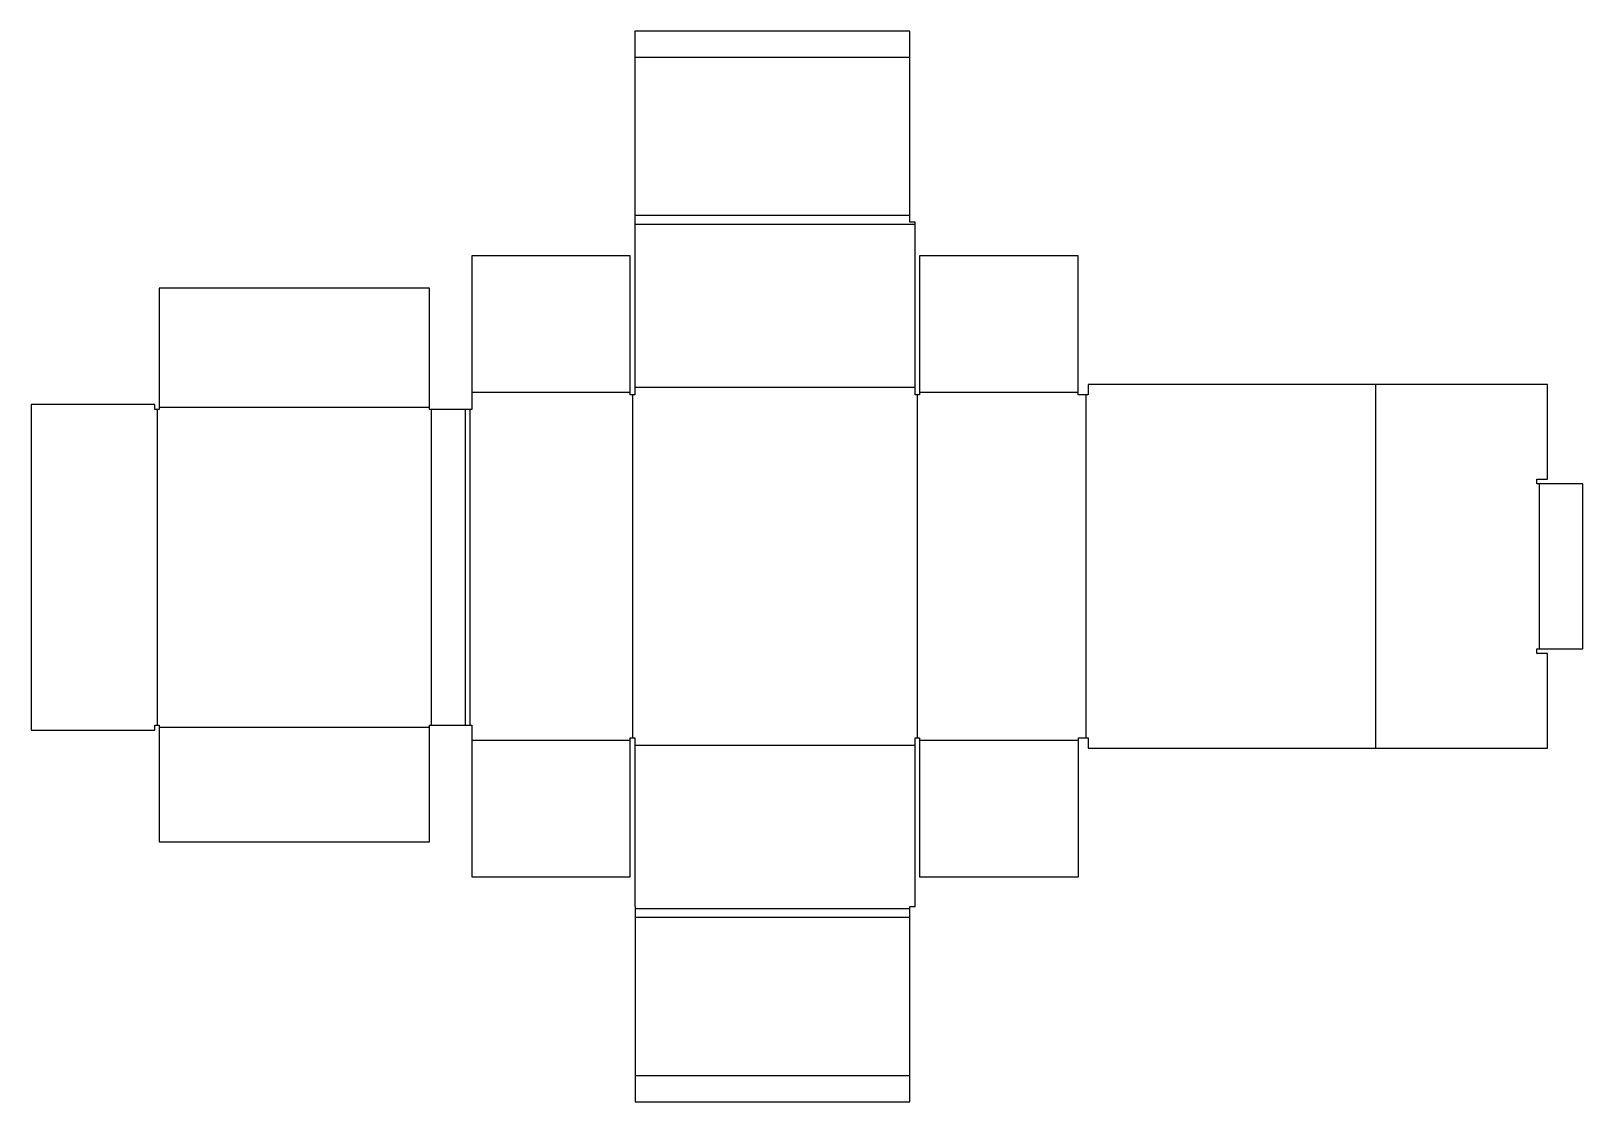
# Model space of a CAD drawing. Extents: x 23 to 556, y 21 to 389.
import ezdxf

# ---------------------------------------------------------------- set-up
doc = ezdxf.new("R2010")
doc.units = 0
doc.layers.add('BEND', color=7, linetype='CONTINUOUS')
doc.layers.add('OUTER_PROFILES', color=7, linetype='CONTINUOUS')

msp = doc.modelspace()

# ---------------------------------------------------------------- linework, layer by layer
at = {"layer": 'BEND', "color": 7}
for points in [[(230.375756, 379.765495), (325.055759, 379.765495)], [(325.055759, 325.377531), (230.375756, 325.377531)], [(326.855746, 322.289566), (230.375756, 322.289566)], [(485.285653, 142.207616), (485.285653, 267.20762)], [(228.867793, 264.441603), (174.38779, 264.441603)], [(229.621773, 263.687619), (229.621773, 145.727633)], [(326.855746, 266.201603), (230.375756, 266.201603)], [(327.609729, 145.727633), (327.609729, 263.687619)], [(382.843723, 264.441603), (328.363712, 264.441603)], [(385.597691, 145.727633), (385.597691, 263.687619)], [(66.119915, 258.58762), (66.119915, 150.127627)], [(159.753898, 259.341603), (66.873898, 259.341603)], [(160.507881, 150.127627), (160.507881, 258.58762)], [(172.095845, 258.58762), (172.095845, 150.127627)], [(173.63381, 258.58762), (173.63381, 150.127627)], [(541.503632, 176.307622), (541.503632, 233.10762)], [(66.873898, 149.373644), (159.753898, 149.373644)], [(174.38779, 144.97365), (228.867793, 144.97365)], [(328.363712, 144.97365), (383.043721, 144.97365)], [(230.375756, 143.213641), (326.855746, 143.213641)], [(230.575755, 87.025666), (325.055759, 87.025666)], [(230.575755, 84.0377), (325.055759, 84.0377)], [(325.055759, 29.549745), (230.575755, 29.549745)]]:
    msp.add_lwpolyline(points, dxfattribs=at)
at = {"layer": 'OUTER_PROFILES', "color": 7}
msp.add_lwpolyline([(325.055759, 323.043549), (325.055759, 388.759479), (230.375756, 388.759479), (230.375756, 263.687619), (228.867793, 263.687619), (228.867793, 311.435585), (174.38779, 311.435585), (174.38779, 258.58762), (159.753898, 258.58762), (159.753898, 300.335586), (66.873898, 300.335586), (66.873898, 258.58762), (65.365932, 258.58762), (65.365932, 260.34762), (22.775925, 260.34762), (22.775925, 148.367619), (65.365932, 148.367619), (65.365932, 150.127627), (66.873898, 150.127627), (66.873898, 109.979646), (159.753898, 109.979646), (159.753898, 150.127627), (174.38779, 150.127627), (174.38779, 97.979655), (228.867793, 97.979655), (228.867793, 145.727633), (230.375756, 145.727633), (230.375756, 87.77965), (230.575755, 87.77965), (230.575755, 20.555764), (325.055759, 20.555764), (325.055759, 87.77965), (326.855746, 87.77965), (326.855746, 145.727633), (328.363712, 145.727633), (328.363712, 97.979655), (383.043721, 97.979655), (383.043721, 145.727633), (386.351674, 145.727633), (386.351674, 142.207616), (544.27964, 142.207616), (544.27964, 174.70762), (540.589655, 174.70762), (540.589655, 176.307622), (556.497622, 176.307622), (556.497622, 233.10762), (540.589655, 233.10762), (540.589655, 234.707619), (544.27964, 234.707619), (544.27964, 267.20762), (386.351674, 267.20762), (386.351674, 263.687619), (382.843722, 263.687619), (382.843722, 311.435585), (328.363712, 311.435585), (328.363712, 263.687619), (326.855746, 263.687619), (326.855746, 323.043549)], close=True, dxfattribs=at)

doc.saveas('drawing.dxf')
